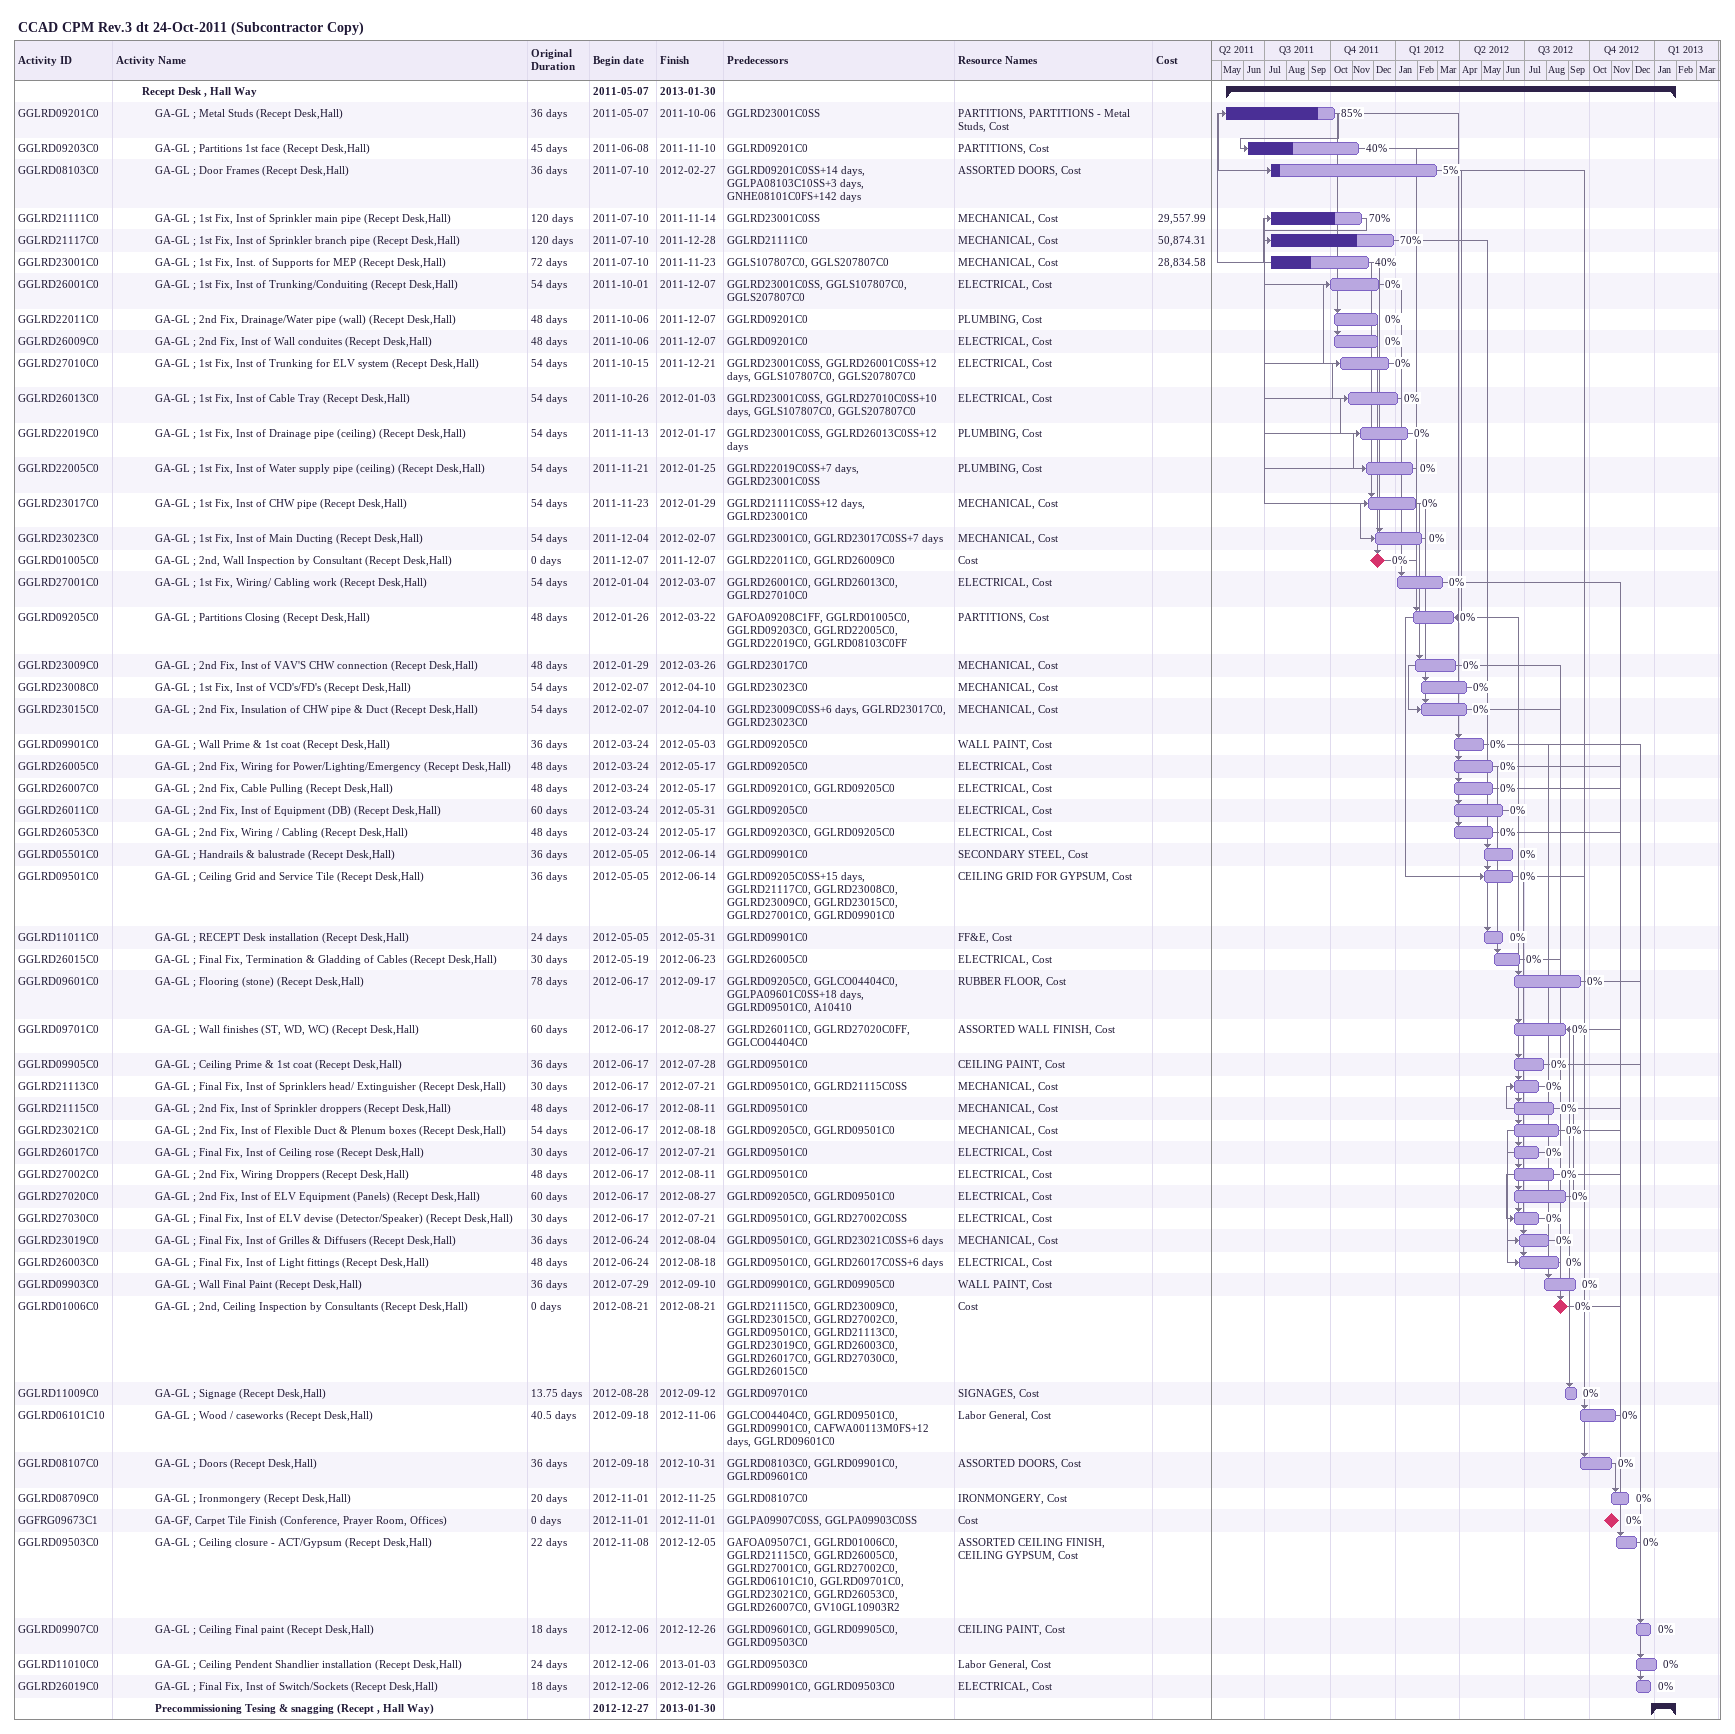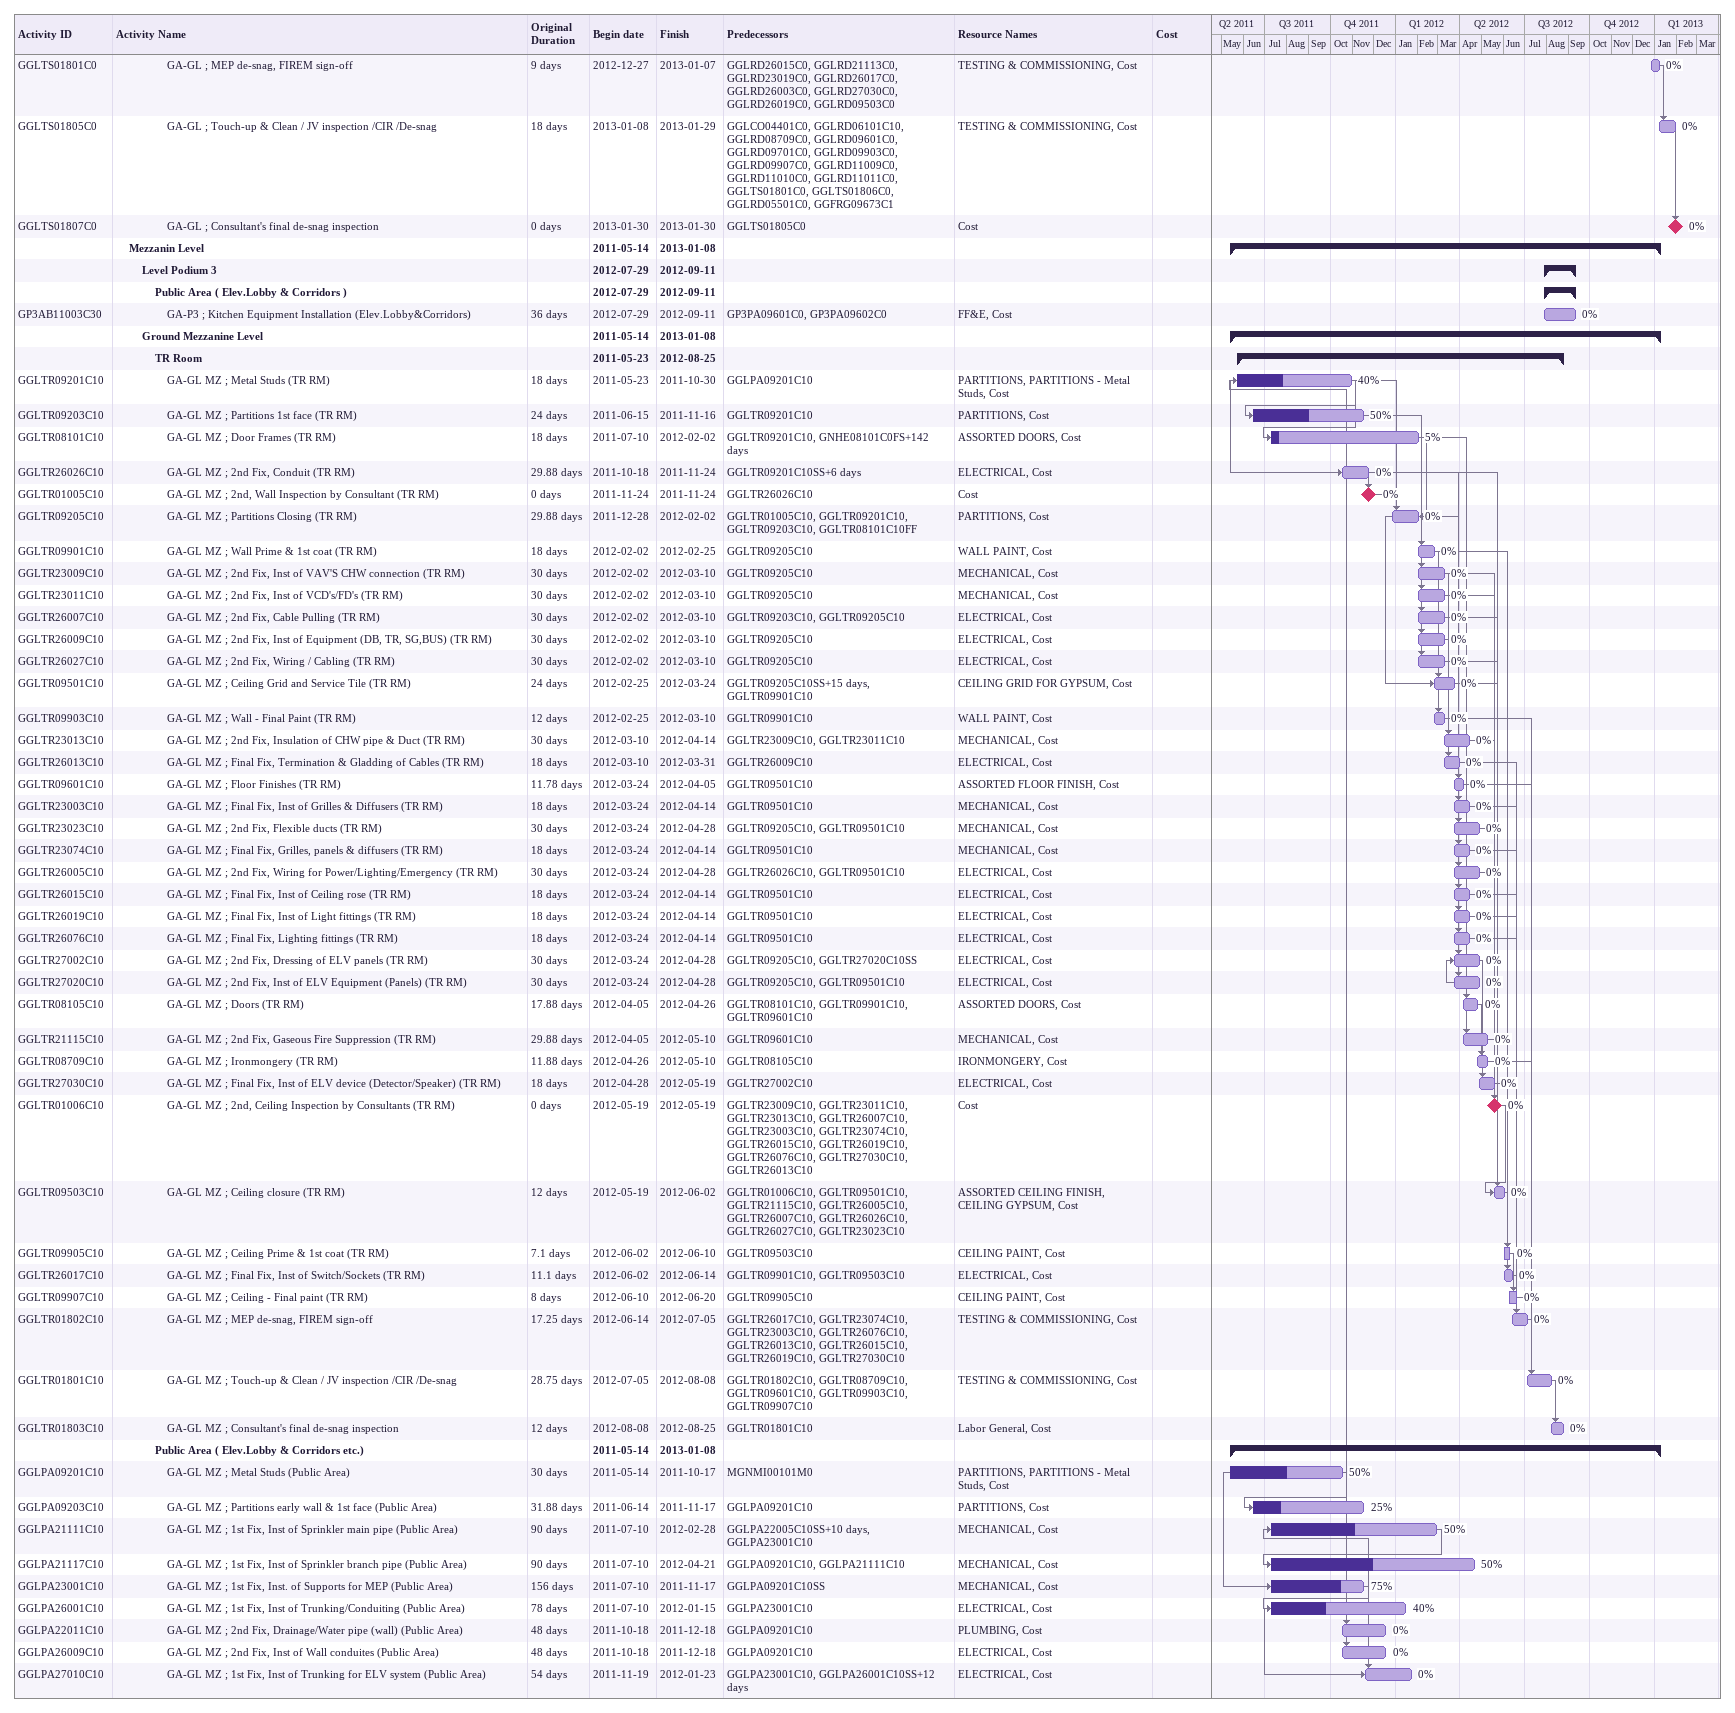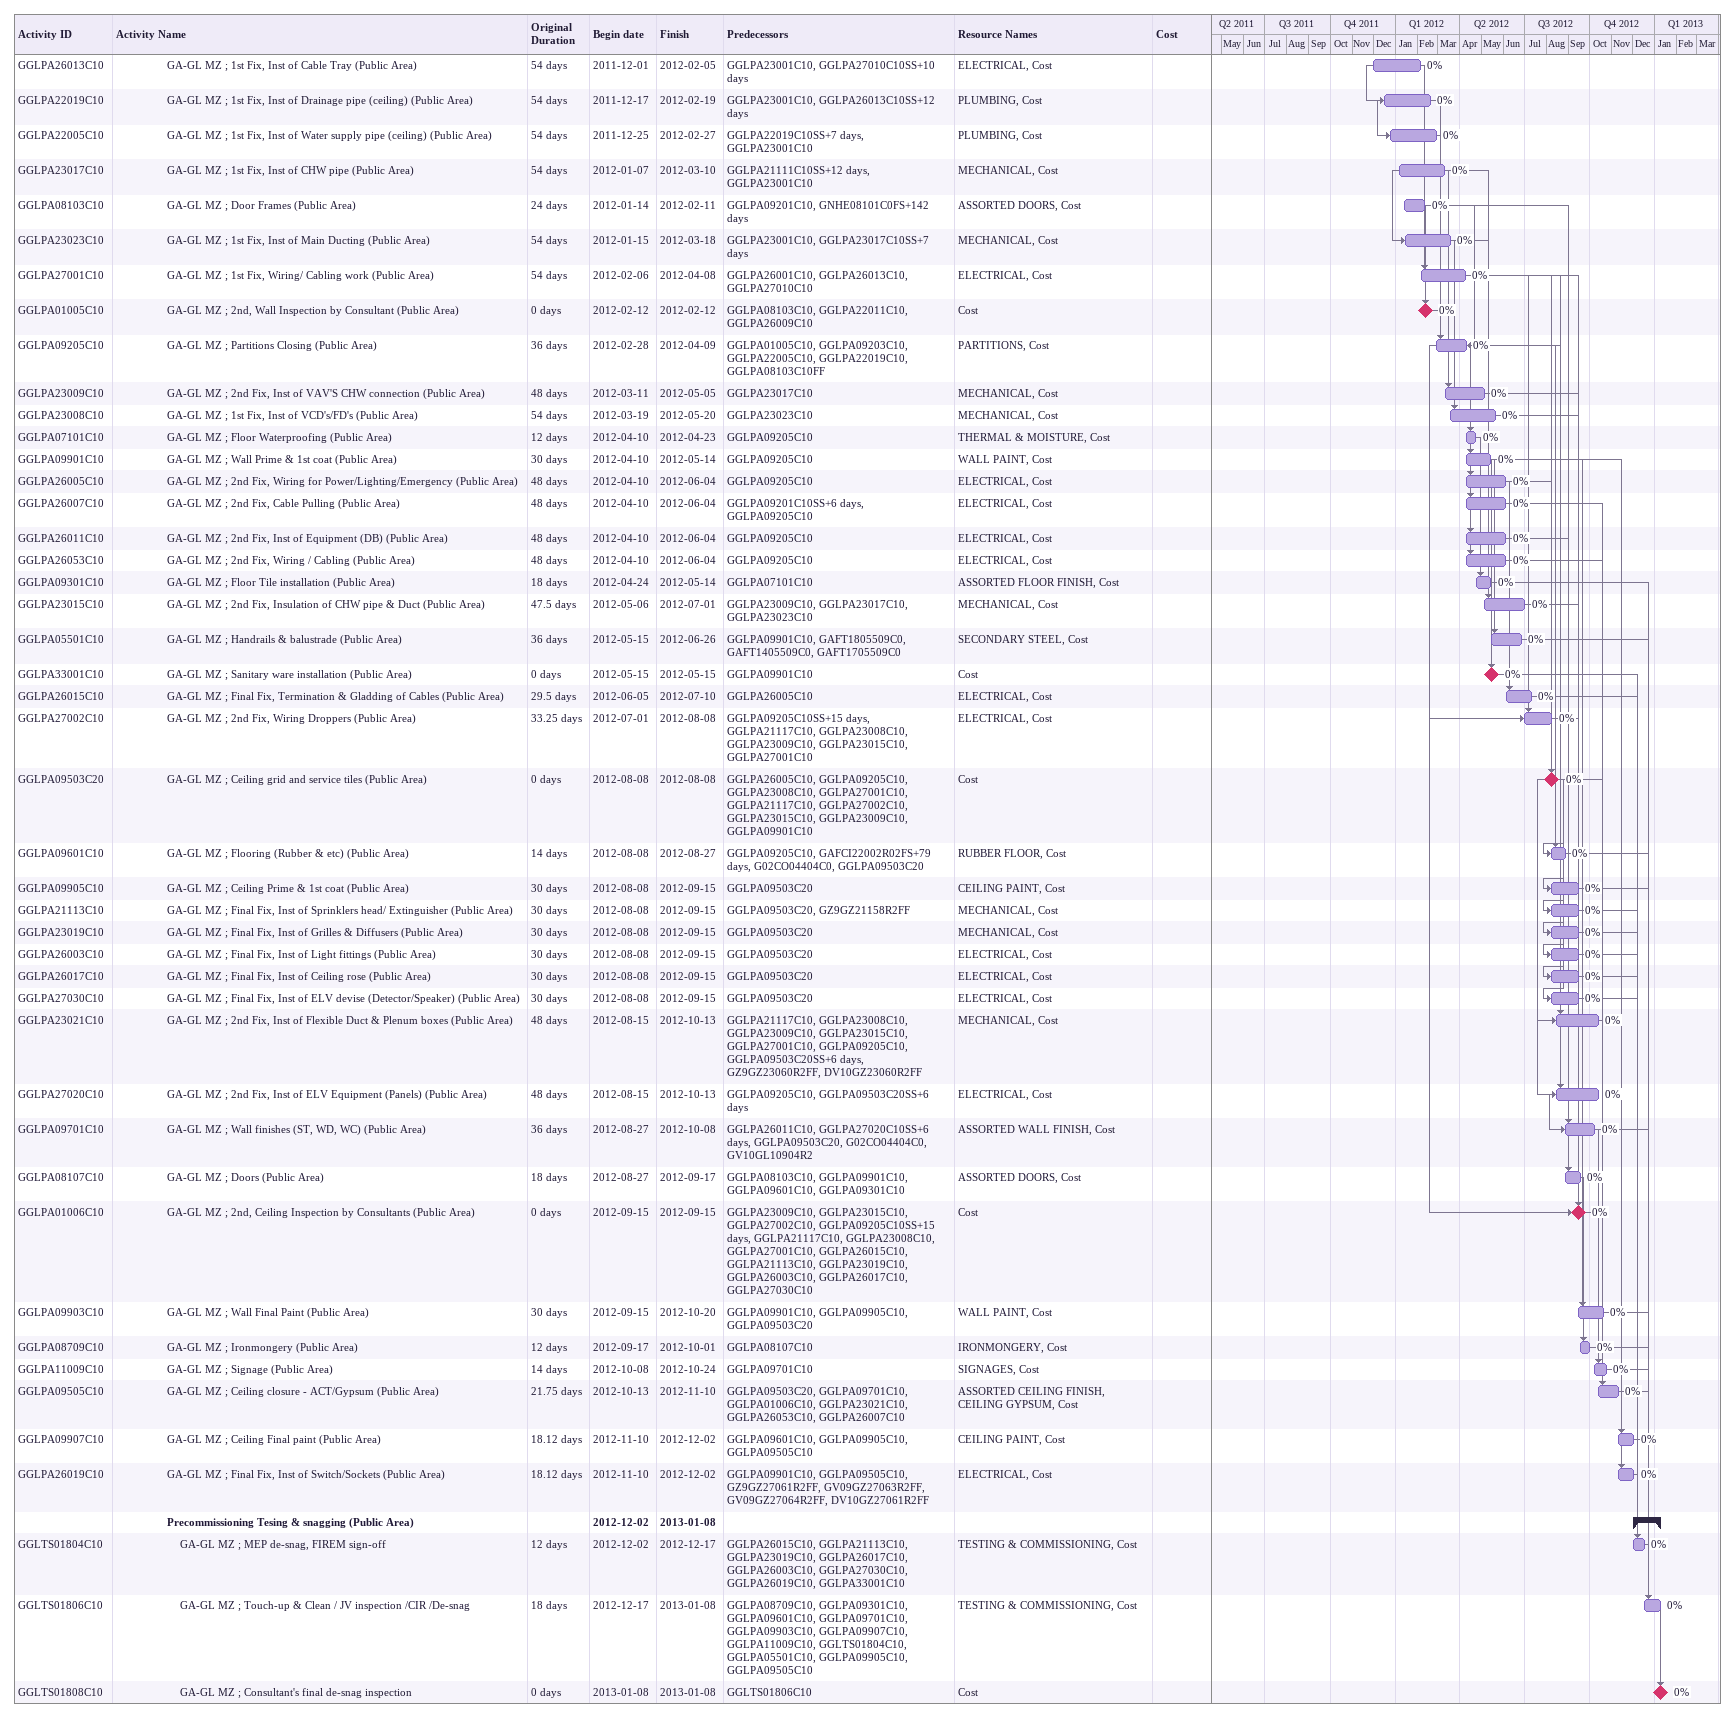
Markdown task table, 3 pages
CCAD CPM Rev.3 dt 24-Oct-2011 (Subcontractor Copy)

| ID | Level | Task | Original duration | Start | Finish | Predecessors | Resources | % complete | Cost |
|---|---|---|---|---|---|---|---|---|---|
|  | 3 | **Recept Desk , Hall Way** |  | 2011-05-07 | 2013-01-30 |  |  |  |  |
| GGLRD09201C0 | 4 | GA-GL ; Metal Studs (Recept Desk,Hall) | 36d | 2011-05-07 | 2011-10-06 | GGLRD23001C0SS | PARTITIONS, PARTITIONS - Metal Studs, Cost | 85 |  |
| GGLRD09203C0 | 4 | GA-GL ; Partitions 1st face (Recept Desk,Hall) | 45d | 2011-06-08 | 2011-11-10 | GGLRD09201C0 | PARTITIONS, Cost | 40 |  |
| GGLRD08103C0 | 4 | GA-GL ; Door Frames (Recept Desk,Hall) | 36d | 2011-07-10 | 2012-02-27 | GGLRD09201C0SS+14d, GGLPA08103C10SS+3d, GNHE08101C0FS+142d | ASSORTED DOORS, Cost | 5 |  |
| GGLRD21111C0 | 4 | GA-GL ; 1st Fix, Inst of Sprinkler main pipe (Recept Desk,Hall) | 120d | 2011-07-10 | 2011-11-14 | GGLRD23001C0SS | MECHANICAL, Cost | 70 | 29557.99 |
| GGLRD21117C0 | 4 | GA-GL ; 1st Fix, Inst of Sprinkler branch pipe (Recept Desk,Hall) | 120d | 2011-07-10 | 2011-12-28 | GGLRD21111C0 | MECHANICAL, Cost | 70 | 50874.31 |
| GGLRD23001C0 | 4 | GA-GL ; 1st Fix, Inst. of Supports for MEP (Recept Desk,Hall) | 72d | 2011-07-10 | 2011-11-23 | GGLS107807C0, GGLS207807C0 | MECHANICAL, Cost | 40 | 28834.58 |
| GGLRD26001C0 | 4 | GA-GL ; 1st Fix, Inst of Trunking/Conduiting (Recept Desk,Hall) | 54d | 2011-10-01 | 2011-12-07 | GGLRD23001C0SS, GGLS107807C0, GGLS207807C0 | ELECTRICAL, Cost | 0 |  |
| GGLRD22011C0 | 4 | GA-GL ; 2nd Fix, Drainage/Water pipe (wall) (Recept Desk,Hall) | 48d | 2011-10-06 | 2011-12-07 | GGLRD09201C0 | PLUMBING, Cost | 0 |  |
| GGLRD26009C0 | 4 | GA-GL ; 2nd Fix, Inst of Wall conduites (Recept Desk,Hall) | 48d | 2011-10-06 | 2011-12-07 | GGLRD09201C0 | ELECTRICAL, Cost | 0 |  |
| GGLRD27010C0 | 4 | GA-GL ; 1st Fix, Inst of Trunking for ELV system (Recept Desk,Hall) | 54d | 2011-10-15 | 2011-12-21 | GGLRD23001C0SS, GGLRD26001C0SS+12d, GGLS107807C0, GGLS207807C0 | ELECTRICAL, Cost | 0 |  |
| GGLRD26013C0 | 4 | GA-GL ; 1st Fix, Inst of Cable Tray (Recept Desk,Hall) | 54d | 2011-10-26 | 2012-01-03 | GGLRD23001C0SS, GGLRD27010C0SS+10d, GGLS107807C0, GGLS207807C0 | ELECTRICAL, Cost | 0 |  |
| GGLRD22019C0 | 4 | GA-GL ; 1st Fix, Inst of Drainage pipe (ceiling) (Recept Desk,Hall) | 54d | 2011-11-13 | 2012-01-17 | GGLRD23001C0SS, GGLRD26013C0SS+12d | PLUMBING, Cost | 0 |  |
| GGLRD22005C0 | 4 | GA-GL ; 1st Fix, Inst of Water supply pipe (ceiling) (Recept Desk,Hall) | 54d | 2011-11-21 | 2012-01-25 | GGLRD22019C0SS+7d, GGLRD23001C0SS | PLUMBING, Cost | 0 |  |
| GGLRD23017C0 | 4 | GA-GL ; 1st Fix, Inst of CHW pipe (Recept Desk,Hall) | 54d | 2011-11-23 | 2012-01-29 | GGLRD21111C0SS+12d, GGLRD23001C0 | MECHANICAL, Cost | 0 |  |
| GGLRD23023C0 | 4 | GA-GL ; 1st Fix, Inst of Main Ducting (Recept Desk,Hall) | 54d | 2011-12-04 | 2012-02-07 | GGLRD23001C0, GGLRD23017C0SS+7d | MECHANICAL, Cost | 0 |  |
| GGLRD01005C0 | 4 | GA-GL ; 2nd, Wall Inspection by Consultant (Recept Desk,Hall) | 0d | 2011-12-07 | 2011-12-07 | GGLRD22011C0, GGLRD26009C0 | Cost | 0 |  |
| GGLRD27001C0 | 4 | GA-GL ; 1st Fix, Wiring/ Cabling work (Recept Desk,Hall) | 54d | 2012-01-04 | 2012-03-07 | GGLRD26001C0, GGLRD26013C0, GGLRD27010C0 | ELECTRICAL, Cost | 0 |  |
| GGLRD09205C0 | 4 | GA-GL ; Partitions Closing (Recept Desk,Hall) | 48d | 2012-01-26 | 2012-03-22 | GAFOA09208C1FF, GGLRD01005C0, GGLRD09203C0, GGLRD22005C0, GGLRD22019C0, GGLRD08103C0FF | PARTITIONS, Cost | 0 |  |
| GGLRD23009C0 | 4 | GA-GL ; 2nd Fix, Inst of VAV'S CHW connection (Recept Desk,Hall) | 48d | 2012-01-29 | 2012-03-26 | GGLRD23017C0 | MECHANICAL, Cost | 0 |  |
| GGLRD23008C0 | 4 | GA-GL ; 1st Fix, Inst of VCD's/FD's (Recept Desk,Hall) | 54d | 2012-02-07 | 2012-04-10 | GGLRD23023C0 | MECHANICAL, Cost | 0 |  |
| GGLRD23015C0 | 4 | GA-GL ; 2nd Fix, Insulation of CHW pipe & Duct (Recept Desk,Hall) | 54d | 2012-02-07 | 2012-04-10 | GGLRD23009C0SS+6d, GGLRD23017C0, GGLRD23023C0 | MECHANICAL, Cost | 0 |  |
| GGLRD09901C0 | 4 | GA-GL ; Wall Prime & 1st coat (Recept Desk,Hall) | 36d | 2012-03-24 | 2012-05-03 | GGLRD09205C0 | WALL PAINT, Cost | 0 |  |
| GGLRD26005C0 | 4 | GA-GL ; 2nd Fix, Wiring for Power/Lighting/Emergency (Recept Desk,Hall) | 48d | 2012-03-24 | 2012-05-17 | GGLRD09205C0 | ELECTRICAL, Cost | 0 |  |
| GGLRD26007C0 | 4 | GA-GL ; 2nd Fix, Cable Pulling (Recept Desk,Hall) | 48d | 2012-03-24 | 2012-05-17 | GGLRD09201C0, GGLRD09205C0 | ELECTRICAL, Cost | 0 |  |
| GGLRD26011C0 | 4 | GA-GL ; 2nd Fix, Inst of Equipment (DB) (Recept Desk,Hall) | 60d | 2012-03-24 | 2012-05-31 | GGLRD09205C0 | ELECTRICAL, Cost | 0 |  |
| GGLRD26053C0 | 4 | GA-GL ; 2nd Fix, Wiring / Cabling (Recept Desk,Hall) | 48d | 2012-03-24 | 2012-05-17 | GGLRD09203C0, GGLRD09205C0 | ELECTRICAL, Cost | 0 |  |
| GGLRD05501C0 | 4 | GA-GL ; Handrails & balustrade (Recept Desk,Hall) | 36d | 2012-05-05 | 2012-06-14 | GGLRD09901C0 | SECONDARY STEEL, Cost | 0 |  |
| GGLRD09501C0 | 4 | GA-GL ; Ceiling Grid and Service Tile (Recept Desk,Hall) | 36d | 2012-05-05 | 2012-06-14 | GGLRD09205C0SS+15d, GGLRD21117C0, GGLRD23008C0, GGLRD23009C0, GGLRD23015C0, GGLRD27001C0, GGLRD09901C0 | CEILING GRID FOR GYPSUM, Cost | 0 |  |
| GGLRD11011C0 | 4 | GA-GL ; RECEPT Desk installation (Recept Desk,Hall) | 24d | 2012-05-05 | 2012-05-31 | GGLRD09901C0 | FF&E, Cost | 0 |  |
| GGLRD26015C0 | 4 | GA-GL ; Final Fix, Termination & Gladding of Cables (Recept Desk,Hall) | 30d | 2012-05-19 | 2012-06-23 | GGLRD26005C0 | ELECTRICAL, Cost | 0 |  |
| GGLRD09601C0 | 4 | GA-GL ; Flooring (stone) (Recept Desk,Hall) | 78d | 2012-06-17 | 2012-09-17 | GGLRD09205C0, GGLCO04404C0, GGLPA09601C0SS+18d, GGLRD09501C0, A10410 | RUBBER FLOOR, Cost | 0 |  |
| GGLRD09701C0 | 4 | GA-GL ; Wall finishes (ST, WD, WC) (Recept Desk,Hall) | 60d | 2012-06-17 | 2012-08-27 | GGLRD26011C0, GGLRD27020C0FF, GGLCO04404C0 | ASSORTED WALL FINISH, Cost | 0 |  |
| GGLRD09905C0 | 4 | GA-GL ; Ceiling Prime & 1st coat (Recept Desk,Hall) | 36d | 2012-06-17 | 2012-07-28 | GGLRD09501C0 | CEILING PAINT, Cost | 0 |  |
| GGLRD21113C0 | 4 | GA-GL ; Final Fix, Inst of Sprinklers head/ Extinguisher (Recept Desk,Hall) | 30d | 2012-06-17 | 2012-07-21 | GGLRD09501C0, GGLRD21115C0SS | MECHANICAL, Cost | 0 |  |
| GGLRD21115C0 | 4 | GA-GL ; 2nd Fix, Inst of Sprinkler droppers (Recept Desk,Hall) | 48d | 2012-06-17 | 2012-08-11 | GGLRD09501C0 | MECHANICAL, Cost | 0 |  |
| GGLRD23021C0 | 4 | GA-GL ; 2nd Fix, Inst of Flexible Duct & Plenum boxes (Recept Desk,Hall) | 54d | 2012-06-17 | 2012-08-18 | GGLRD09205C0, GGLRD09501C0 | MECHANICAL, Cost | 0 |  |
| GGLRD26017C0 | 4 | GA-GL ; Final Fix, Inst of Ceiling rose (Recept Desk,Hall) | 30d | 2012-06-17 | 2012-07-21 | GGLRD09501C0 | ELECTRICAL, Cost | 0 |  |
| GGLRD27002C0 | 4 | GA-GL ; 2nd Fix, Wiring Droppers (Recept Desk,Hall) | 48d | 2012-06-17 | 2012-08-11 | GGLRD09501C0 | ELECTRICAL, Cost | 0 |  |
| GGLRD27020C0 | 4 | GA-GL ; 2nd Fix, Inst of ELV Equipment (Panels) (Recept Desk,Hall) | 60d | 2012-06-17 | 2012-08-27 | GGLRD09205C0, GGLRD09501C0 | ELECTRICAL, Cost | 0 |  |
| GGLRD27030C0 | 4 | GA-GL ; Final Fix, Inst of ELV devise (Detector/Speaker) (Recept Desk,Hall) | 30d | 2012-06-17 | 2012-07-21 | GGLRD09501C0, GGLRD27002C0SS | ELECTRICAL, Cost | 0 |  |
| GGLRD23019C0 | 4 | GA-GL ; Final Fix, Inst of Grilles & Diffusers (Recept Desk,Hall) | 36d | 2012-06-24 | 2012-08-04 | GGLRD09501C0, GGLRD23021C0SS+6d | MECHANICAL, Cost | 0 |  |
| GGLRD26003C0 | 4 | GA-GL ; Final Fix, Inst of Light fittings (Recept Desk,Hall) | 48d | 2012-06-24 | 2012-08-18 | GGLRD09501C0, GGLRD26017C0SS+6d | ELECTRICAL, Cost | 0 |  |
| GGLRD09903C0 | 4 | GA-GL ; Wall Final Paint (Recept Desk,Hall) | 36d | 2012-07-29 | 2012-09-10 | GGLRD09901C0, GGLRD09905C0 | WALL PAINT, Cost | 0 |  |
| GGLRD01006C0 | 4 | GA-GL ; 2nd, Ceiling Inspection by Consultants (Recept Desk,Hall) | 0d | 2012-08-21 | 2012-08-21 | GGLRD21115C0, GGLRD23009C0, GGLRD23015C0, GGLRD27002C0, GGLRD09501C0, GGLRD21113C0, GGLRD23019C0, GGLRD26003C0, GGLRD26017C0, GGLRD27030C0, GGLRD26015C0 | Cost | 0 |  |
| GGLRD11009C0 | 4 | GA-GL ; Signage (Recept Desk,Hall) | 13.75d | 2012-08-28 | 2012-09-12 | GGLRD09701C0 | SIGNAGES, Cost | 0 |  |
| GGLRD06101C10 | 4 | GA-GL ; Wood / caseworks (Recept Desk,Hall) | 40.5d | 2012-09-18 | 2012-11-06 | GGLCO04404C0, GGLRD09501C0, GGLRD09901C0, CAFWA00113M0FS+12d, GGLRD09601C0 | Labor General, Cost | 0 |  |
| GGLRD08107C0 | 4 | GA-GL ; Doors (Recept Desk,Hall) | 36d | 2012-09-18 | 2012-10-31 | GGLRD08103C0, GGLRD09901C0, GGLRD09601C0 | ASSORTED DOORS, Cost | 0 |  |
| GGLRD08709C0 | 4 | GA-GL ; Ironmongery (Recept Desk,Hall) | 20d | 2012-11-01 | 2012-11-25 | GGLRD08107C0 | IRONMONGERY, Cost | 0 |  |
| GGFRG09673C1 | 4 | GA-GF, Carpet Tile Finish (Conference, Prayer Room, Offices) | 0d | 2012-11-01 | 2012-11-01 | GGLPA09907C0SS, GGLPA09903C0SS | Cost | 0 |  |
| GGLRD09503C0 | 4 | GA-GL ; Ceiling closure - ACT/Gypsum (Recept Desk,Hall) | 22d | 2012-11-08 | 2012-12-05 | GAFOA09507C1, GGLRD01006C0, GGLRD21115C0, GGLRD26005C0, GGLRD27001C0, GGLRD27002C0, GGLRD06101C10, GGLRD09701C0, GGLRD23021C0, GGLRD26053C0, GGLRD26007C0, GV10GL10903R2 | ASSORTED CEILING FINISH, CEILING GYPSUM, Cost | 0 |  |
| GGLRD09907C0 | 4 | GA-GL ; Ceiling Final paint (Recept Desk,Hall) | 18d | 2012-12-06 | 2012-12-26 | GGLRD09601C0, GGLRD09905C0, GGLRD09503C0 | CEILING PAINT, Cost | 0 |  |
| GGLRD11010C0 | 4 | GA-GL ; Ceiling Pendent Shandlier installation (Recept Desk,Hall) | 24d | 2012-12-06 | 2013-01-03 | GGLRD09503C0 | Labor General, Cost | 0 |  |
| GGLRD26019C0 | 4 | GA-GL ; Final Fix, Inst of Switch/Sockets (Recept Desk,Hall) | 18d | 2012-12-06 | 2012-12-26 | GGLRD09901C0, GGLRD09503C0 | ELECTRICAL, Cost | 0 |  |
|  | 4 | **Precommissioning Tesing & snagging (Recept , Hall Way)** |  | 2012-12-27 | 2013-01-30 |  |  |  |  |
| GGLTS01801C0 | 5 | GA-GL ; MEP de-snag, FIREM sign-off | 9d | 2012-12-27 | 2013-01-07 | GGLRD26015C0, GGLRD21113C0, GGLRD23019C0, GGLRD26017C0, GGLRD26003C0, GGLRD27030C0, GGLRD26019C0, GGLRD09503C0 | TESTING & COMMISSIONING, Cost | 0 |  |
| GGLTS01805C0 | 5 | GA-GL ; Touch-up & Clean / JV inspection /CIR /De-snag | 18d | 2013-01-08 | 2013-01-29 | GGLCO04401C0, GGLRD06101C10, GGLRD08709C0, GGLRD09601C0, GGLRD09701C0, GGLRD09903C0, GGLRD09907C0, GGLRD11009C0, GGLRD11010C0, GGLRD11011C0, GGLTS01801C0, GGLTS01806C0, GGLRD05501C0, GGFRG09673C1 | TESTING & COMMISSIONING, Cost | 0 |  |
| GGLTS01807C0 | 5 | GA-GL ; Consultant's final de-snag inspection | 0d | 2013-01-30 | 2013-01-30 | GGLTS01805C0 | Cost | 0 |  |
|  | 2 | **Mezzanin Level** |  | 2011-05-14 | 2013-01-08 |  |  |  |  |
|  | 3 | **Level Podium 3** |  | 2012-07-29 | 2012-09-11 |  |  |  |  |
|  | 4 | **Public Area ( Elev.Lobby & Corridors )** |  | 2012-07-29 | 2012-09-11 |  |  |  |  |
| GP3AB11003C30 | 5 | GA-P3 ; Kitchen Equipment Installation (Elev.Lobby&Corridors) | 36d | 2012-07-29 | 2012-09-11 | GP3PA09601C0, GP3PA09602C0 | FF&E, Cost | 0 |  |
|  | 3 | **Ground Mezzanine Level** |  | 2011-05-14 | 2013-01-08 |  |  |  |  |
|  | 4 | **TR Room** |  | 2011-05-23 | 2012-08-25 |  |  |  |  |
| GGLTR09201C10 | 5 | GA-GL MZ ; Metal Studs (TR RM) | 18d | 2011-05-23 | 2011-10-30 | GGLPA09201C10 | PARTITIONS, PARTITIONS - Metal Studs, Cost | 40 |  |
| GGLTR09203C10 | 5 | GA-GL MZ ; Partitions 1st face (TR RM) | 24d | 2011-06-15 | 2011-11-16 | GGLTR09201C10 | PARTITIONS, Cost | 50 |  |
| GGLTR08101C10 | 5 | GA-GL MZ ; Door Frames (TR RM) | 18d | 2011-07-10 | 2012-02-02 | GGLTR09201C10, GNHE08101C0FS+142d | ASSORTED DOORS, Cost | 5 |  |
| GGLTR26026C10 | 5 | GA-GL MZ ; 2nd Fix, Conduit (TR RM) | 29.88d | 2011-10-18 | 2011-11-24 | GGLTR09201C10SS+6d | ELECTRICAL, Cost | 0 |  |
| GGLTR01005C10 | 5 | GA-GL MZ ; 2nd, Wall Inspection by Consultant (TR RM) | 0d | 2011-11-24 | 2011-11-24 | GGLTR26026C10 | Cost | 0 |  |
| GGLTR09205C10 | 5 | GA-GL MZ ; Partitions Closing (TR RM) | 29.88d | 2011-12-28 | 2012-02-02 | GGLTR01005C10, GGLTR09201C10, GGLTR09203C10, GGLTR08101C10FF | PARTITIONS, Cost | 0 |  |
| GGLTR09901C10 | 5 | GA-GL MZ ; Wall Prime & 1st coat (TR RM) | 18d | 2012-02-02 | 2012-02-25 | GGLTR09205C10 | WALL PAINT, Cost | 0 |  |
| GGLTR23009C10 | 5 | GA-GL MZ ; 2nd Fix, Inst of VAV'S CHW connection (TR RM) | 30d | 2012-02-02 | 2012-03-10 | GGLTR09205C10 | MECHANICAL, Cost | 0 |  |
| GGLTR23011C10 | 5 | GA-GL MZ ; 2nd Fix, Inst of VCD's/FD's (TR RM) | 30d | 2012-02-02 | 2012-03-10 | GGLTR09205C10 | MECHANICAL, Cost | 0 |  |
| GGLTR26007C10 | 5 | GA-GL MZ ; 2nd Fix, Cable Pulling (TR RM) | 30d | 2012-02-02 | 2012-03-10 | GGLTR09203C10, GGLTR09205C10 | ELECTRICAL, Cost | 0 |  |
| GGLTR26009C10 | 5 | GA-GL MZ ; 2nd Fix, Inst of Equipment (DB, TR, SG,BUS) (TR RM) | 30d | 2012-02-02 | 2012-03-10 | GGLTR09205C10 | ELECTRICAL, Cost | 0 |  |
| GGLTR26027C10 | 5 | GA-GL MZ ; 2nd Fix, Wiring / Cabling (TR RM) | 30d | 2012-02-02 | 2012-03-10 | GGLTR09205C10 | ELECTRICAL, Cost | 0 |  |
| GGLTR09501C10 | 5 | GA-GL MZ ; Ceiling Grid and Service Tile (TR RM) | 24d | 2012-02-25 | 2012-03-24 | GGLTR09205C10SS+15d, GGLTR09901C10 | CEILING GRID FOR GYPSUM, Cost | 0 |  |
| GGLTR09903C10 | 5 | GA-GL MZ ; Wall - Final Paint (TR RM) | 12d | 2012-02-25 | 2012-03-10 | GGLTR09901C10 | WALL PAINT, Cost | 0 |  |
| GGLTR23013C10 | 5 | GA-GL MZ ; 2nd Fix, Insulation of CHW pipe & Duct (TR RM) | 30d | 2012-03-10 | 2012-04-14 | GGLTR23009C10, GGLTR23011C10 | MECHANICAL, Cost | 0 |  |
| GGLTR26013C10 | 5 | GA-GL MZ ; Final Fix, Termination & Gladding of Cables (TR RM) | 18d | 2012-03-10 | 2012-03-31 | GGLTR26009C10 | ELECTRICAL, Cost | 0 |  |
| GGLTR09601C10 | 5 | GA-GL MZ ; Floor Finishes (TR RM) | 11.78d | 2012-03-24 | 2012-04-05 | GGLTR09501C10 | ASSORTED FLOOR FINISH, Cost | 0 |  |
| GGLTR23003C10 | 5 | GA-GL MZ ; Final Fix, Inst of Grilles & Diffusers (TR RM) | 18d | 2012-03-24 | 2012-04-14 | GGLTR09501C10 | MECHANICAL, Cost | 0 |  |
| GGLTR23023C10 | 5 | GA-GL MZ ; 2nd Fix, Flexible ducts (TR RM) | 30d | 2012-03-24 | 2012-04-28 | GGLTR09205C10, GGLTR09501C10 | MECHANICAL, Cost | 0 |  |
| GGLTR23074C10 | 5 | GA-GL MZ ; Final Fix, Grilles, panels & diffusers (TR RM) | 18d | 2012-03-24 | 2012-04-14 | GGLTR09501C10 | MECHANICAL, Cost | 0 |  |
| GGLTR26005C10 | 5 | GA-GL MZ ; 2nd Fix, Wiring for Power/Lighting/Emergency (TR RM) | 30d | 2012-03-24 | 2012-04-28 | GGLTR26026C10, GGLTR09501C10 | ELECTRICAL, Cost | 0 |  |
| GGLTR26015C10 | 5 | GA-GL MZ ; Final Fix, Inst of Ceiling rose (TR RM) | 18d | 2012-03-24 | 2012-04-14 | GGLTR09501C10 | ELECTRICAL, Cost | 0 |  |
| GGLTR26019C10 | 5 | GA-GL MZ ; Final Fix, Inst of Light fittings (TR RM) | 18d | 2012-03-24 | 2012-04-14 | GGLTR09501C10 | ELECTRICAL, Cost | 0 |  |
| GGLTR26076C10 | 5 | GA-GL MZ ; Final Fix, Lighting fittings (TR RM) | 18d | 2012-03-24 | 2012-04-14 | GGLTR09501C10 | ELECTRICAL, Cost | 0 |  |
| GGLTR27002C10 | 5 | GA-GL MZ ; 2nd Fix, Dressing of ELV panels (TR RM) | 30d | 2012-03-24 | 2012-04-28 | GGLTR09205C10, GGLTR27020C10SS | ELECTRICAL, Cost | 0 |  |
| GGLTR27020C10 | 5 | GA-GL MZ ; 2nd Fix, Inst of ELV Equipment (Panels) (TR RM) | 30d | 2012-03-24 | 2012-04-28 | GGLTR09205C10, GGLTR09501C10 | ELECTRICAL, Cost | 0 |  |
| GGLTR08105C10 | 5 | GA-GL MZ ; Doors (TR RM) | 17.88d | 2012-04-05 | 2012-04-26 | GGLTR08101C10, GGLTR09901C10, GGLTR09601C10 | ASSORTED DOORS, Cost | 0 |  |
| GGLTR21115C10 | 5 | GA-GL MZ ; 2nd Fix, Gaseous Fire Suppression (TR RM) | 29.88d | 2012-04-05 | 2012-05-10 | GGLTR09601C10 | MECHANICAL, Cost | 0 |  |
| GGLTR08709C10 | 5 | GA-GL MZ ; Ironmongery (TR RM) | 11.88d | 2012-04-26 | 2012-05-10 | GGLTR08105C10 | IRONMONGERY, Cost | 0 |  |
| GGLTR27030C10 | 5 | GA-GL MZ ; Final Fix, Inst of ELV device (Detector/Speaker) (TR RM) | 18d | 2012-04-28 | 2012-05-19 | GGLTR27002C10 | ELECTRICAL, Cost | 0 |  |
| GGLTR01006C10 | 5 | GA-GL MZ ; 2nd, Ceiling Inspection by Consultants (TR RM) | 0d | 2012-05-19 | 2012-05-19 | GGLTR23009C10, GGLTR23011C10, GGLTR23013C10, GGLTR26007C10, GGLTR23003C10, GGLTR23074C10, GGLTR26015C10, GGLTR26019C10, GGLTR26076C10, GGLTR27030C10, GGLTR26013C10 | Cost | 0 |  |
| GGLTR09503C10 | 5 | GA-GL MZ ; Ceiling closure (TR RM) | 12d | 2012-05-19 | 2012-06-02 | GGLTR01006C10, GGLTR09501C10, GGLTR21115C10, GGLTR26005C10, GGLTR26007C10, GGLTR26026C10, GGLTR26027C10, GGLTR23023C10 | ASSORTED CEILING FINISH, CEILING GYPSUM, Cost | 0 |  |
| GGLTR09905C10 | 5 | GA-GL MZ ; Ceiling Prime & 1st coat (TR RM) | 7.1d | 2012-06-02 | 2012-06-10 | GGLTR09503C10 | CEILING PAINT, Cost | 0 |  |
| GGLTR26017C10 | 5 | GA-GL MZ ; Final Fix, Inst of Switch/Sockets (TR RM) | 11.1d | 2012-06-02 | 2012-06-14 | GGLTR09901C10, GGLTR09503C10 | ELECTRICAL, Cost | 0 |  |
| GGLTR09907C10 | 5 | GA-GL MZ ; Ceiling - Final paint (TR RM) | 8d | 2012-06-10 | 2012-06-20 | GGLTR09905C10 | CEILING PAINT, Cost | 0 |  |
| GGLTR01802C10 | 5 | GA-GL MZ ; MEP de-snag, FIREM sign-off | 17.25d | 2012-06-14 | 2012-07-05 | GGLTR26017C10, GGLTR23074C10, GGLTR23003C10, GGLTR26076C10, GGLTR26013C10, GGLTR26015C10, GGLTR26019C10, GGLTR27030C10 | TESTING & COMMISSIONING, Cost | 0 |  |
| GGLTR01801C10 | 5 | GA-GL MZ ; Touch-up & Clean / JV inspection /CIR /De-snag | 28.75d | 2012-07-05 | 2012-08-08 | GGLTR01802C10, GGLTR08709C10, GGLTR09601C10, GGLTR09903C10, GGLTR09907C10 | TESTING & COMMISSIONING, Cost | 0 |  |
| GGLTR01803C10 | 5 | GA-GL MZ ; Consultant's final de-snag inspection | 12d | 2012-08-08 | 2012-08-25 | GGLTR01801C10 | Labor General, Cost | 0 |  |
|  | 4 | **Public Area ( Elev.Lobby & Corridors etc.)** |  | 2011-05-14 | 2013-01-08 |  |  |  |  |
| GGLPA09201C10 | 5 | GA-GL MZ ; Metal Studs (Public Area) | 30d | 2011-05-14 | 2011-10-17 | MGNMI00101M0 | PARTITIONS, PARTITIONS - Metal Studs, Cost | 50 |  |
| GGLPA09203C10 | 5 | GA-GL MZ ; Partitions early wall & 1st face (Public Area) | 31.88d | 2011-06-14 | 2011-11-17 | GGLPA09201C10 | PARTITIONS, Cost | 25 |  |
| GGLPA21111C10 | 5 | GA-GL MZ ; 1st Fix, Inst of Sprinkler main pipe (Public Area) | 90d | 2011-07-10 | 2012-02-28 | GGLPA22005C10SS+10d, GGLPA23001C10 | MECHANICAL, Cost | 50 |  |
| GGLPA21117C10 | 5 | GA-GL MZ ; 1st Fix, Inst of Sprinkler branch pipe (Public Area) | 90d | 2011-07-10 | 2012-04-21 | GGLPA09201C10, GGLPA21111C10 | MECHANICAL, Cost | 50 |  |
| GGLPA23001C10 | 5 | GA-GL MZ ; 1st Fix, Inst. of Supports for MEP (Public Area) | 156d | 2011-07-10 | 2011-11-17 | GGLPA09201C10SS | MECHANICAL, Cost | 75 |  |
| GGLPA26001C10 | 5 | GA-GL MZ ; 1st Fix, Inst of Trunking/Conduiting (Public Area) | 78d | 2011-07-10 | 2012-01-15 | GGLPA23001C10 | ELECTRICAL, Cost | 40 |  |
| GGLPA22011C10 | 5 | GA-GL MZ ; 2nd Fix, Drainage/Water pipe (wall) (Public Area) | 48d | 2011-10-18 | 2011-12-18 | GGLPA09201C10 | PLUMBING, Cost | 0 |  |
| GGLPA26009C10 | 5 | GA-GL MZ ; 2nd Fix, Inst of Wall conduites (Public Area) | 48d | 2011-10-18 | 2011-12-18 | GGLPA09201C10 | ELECTRICAL, Cost | 0 |  |
| GGLPA27010C10 | 5 | GA-GL MZ ; 1st Fix, Inst of Trunking for ELV system (Public Area) | 54d | 2011-11-19 | 2012-01-23 | GGLPA23001C10, GGLPA26001C10SS+12d | ELECTRICAL, Cost | 0 |  |
| GGLPA26013C10 | 5 | GA-GL MZ ; 1st Fix, Inst of Cable Tray (Public Area) | 54d | 2011-12-01 | 2012-02-05 | GGLPA23001C10, GGLPA27010C10SS+10d | ELECTRICAL, Cost | 0 |  |
| GGLPA22019C10 | 5 | GA-GL MZ ; 1st Fix, Inst of Drainage pipe (ceiling) (Public Area) | 54d | 2011-12-17 | 2012-02-19 | GGLPA23001C10, GGLPA26013C10SS+12d | PLUMBING, Cost | 0 |  |
| GGLPA22005C10 | 5 | GA-GL MZ ; 1st Fix, Inst of Water supply pipe (ceiling) (Public Area) | 54d | 2011-12-25 | 2012-02-27 | GGLPA22019C10SS+7d, GGLPA23001C10 | PLUMBING, Cost | 0 |  |
| GGLPA23017C10 | 5 | GA-GL MZ ; 1st Fix, Inst of CHW pipe (Public Area) | 54d | 2012-01-07 | 2012-03-10 | GGLPA21111C10SS+12d, GGLPA23001C10 | MECHANICAL, Cost | 0 |  |
| GGLPA08103C10 | 5 | GA-GL MZ ; Door Frames (Public Area) | 24d | 2012-01-14 | 2012-02-11 | GGLPA09201C10, GNHE08101C0FS+142d | ASSORTED DOORS, Cost | 0 |  |
| GGLPA23023C10 | 5 | GA-GL MZ ; 1st Fix, Inst of Main Ducting (Public Area) | 54d | 2012-01-15 | 2012-03-18 | GGLPA23001C10, GGLPA23017C10SS+7d | MECHANICAL, Cost | 0 |  |
| GGLPA27001C10 | 5 | GA-GL MZ ; 1st Fix, Wiring/ Cabling work (Public Area) | 54d | 2012-02-06 | 2012-04-08 | GGLPA26001C10, GGLPA26013C10, GGLPA27010C10 | ELECTRICAL, Cost | 0 |  |
| GGLPA01005C10 | 5 | GA-GL MZ ; 2nd, Wall Inspection by Consultant (Public Area) | 0d | 2012-02-12 | 2012-02-12 | GGLPA08103C10, GGLPA22011C10, GGLPA26009C10 | Cost | 0 |  |
| GGLPA09205C10 | 5 | GA-GL MZ ; Partitions Closing (Public Area) | 36d | 2012-02-28 | 2012-04-09 | GGLPA01005C10, GGLPA09203C10, GGLPA22005C10, GGLPA22019C10, GGLPA08103C10FF | PARTITIONS, Cost | 0 |  |
| GGLPA23009C10 | 5 | GA-GL MZ ; 2nd Fix, Inst of VAV'S CHW connection (Public Area) | 48d | 2012-03-11 | 2012-05-05 | GGLPA23017C10 | MECHANICAL, Cost | 0 |  |
| GGLPA23008C10 | 5 | GA-GL MZ ; 1st Fix, Inst of VCD's/FD's (Public Area) | 54d | 2012-03-19 | 2012-05-20 | GGLPA23023C10 | MECHANICAL, Cost | 0 |  |
| GGLPA07101C10 | 5 | GA-GL MZ ; Floor Waterproofing (Public Area) | 12d | 2012-04-10 | 2012-04-23 | GGLPA09205C10 | THERMAL & MOISTURE, Cost | 0 |  |
| GGLPA09901C10 | 5 | GA-GL MZ ; Wall Prime & 1st coat (Public Area) | 30d | 2012-04-10 | 2012-05-14 | GGLPA09205C10 | WALL PAINT, Cost | 0 |  |
| GGLPA26005C10 | 5 | GA-GL MZ ; 2nd Fix, Wiring for Power/Lighting/Emergency (Public Area) | 48d | 2012-04-10 | 2012-06-04 | GGLPA09205C10 | ELECTRICAL, Cost | 0 |  |
| GGLPA26007C10 | 5 | GA-GL MZ ; 2nd Fix, Cable Pulling (Public Area) | 48d | 2012-04-10 | 2012-06-04 | GGLPA09201C10SS+6d, GGLPA09205C10 | ELECTRICAL, Cost | 0 |  |
| GGLPA26011C10 | 5 | GA-GL MZ ; 2nd Fix, Inst of Equipment (DB) (Public Area) | 48d | 2012-04-10 | 2012-06-04 | GGLPA09205C10 | ELECTRICAL, Cost | 0 |  |
| GGLPA26053C10 | 5 | GA-GL MZ ; 2nd Fix, Wiring / Cabling (Public Area) | 48d | 2012-04-10 | 2012-06-04 | GGLPA09205C10 | ELECTRICAL, Cost | 0 |  |
| GGLPA09301C10 | 5 | GA-GL MZ ; Floor Tile installation (Public Area) | 18d | 2012-04-24 | 2012-05-14 | GGLPA07101C10 | ASSORTED FLOOR FINISH, Cost | 0 |  |
| GGLPA23015C10 | 5 | GA-GL MZ ; 2nd Fix, Insulation of CHW pipe & Duct (Public Area) | 47.5d | 2012-05-06 | 2012-07-01 | GGLPA23009C10, GGLPA23017C10, GGLPA23023C10 | MECHANICAL, Cost | 0 |  |
| GGLPA05501C10 | 5 | GA-GL MZ ; Handrails & balustrade (Public Area) | 36d | 2012-05-15 | 2012-06-26 | GGLPA09901C10, GAFT1805509C0, GAFT1405509C0, GAFT1705509C0 | SECONDARY STEEL, Cost | 0 |  |
| GGLPA33001C10 | 5 | GA-GL MZ ; Sanitary ware installation (Public Area) | 0d | 2012-05-15 | 2012-05-15 | GGLPA09901C10 | Cost | 0 |  |
| GGLPA26015C10 | 5 | GA-GL MZ ; Final Fix, Termination & Gladding of Cables (Public Area) | 29.5d | 2012-06-05 | 2012-07-10 | GGLPA26005C10 | ELECTRICAL, Cost | 0 |  |
| GGLPA27002C10 | 5 | GA-GL MZ ; 2nd Fix, Wiring Droppers (Public Area) | 33.25d | 2012-07-01 | 2012-08-08 | GGLPA09205C10SS+15d, GGLPA21117C10, GGLPA23008C10, GGLPA23009C10, GGLPA23015C10, GGLPA27001C10 | ELECTRICAL, Cost | 0 |  |
| GGLPA09503C20 | 5 | GA-GL MZ ; Ceiling grid and service tiles (Public Area) | 0d | 2012-08-08 | 2012-08-08 | GGLPA26005C10, GGLPA09205C10, GGLPA23008C10, GGLPA27001C10, GGLPA21117C10, GGLPA27002C10, GGLPA23015C10, GGLPA23009C10, GGLPA09901C10 | Cost | 0 |  |
| GGLPA09601C10 | 5 | GA-GL MZ ; Flooring (Rubber & etc) (Public Area) | 14d | 2012-08-08 | 2012-08-27 | GGLPA09205C10, GAFCI22002R02FS+79d, G02CO04404C0, GGLPA09503C20 | RUBBER FLOOR, Cost | 0 |  |
| GGLPA09905C10 | 5 | GA-GL MZ ; Ceiling Prime & 1st coat (Public Area) | 30d | 2012-08-08 | 2012-09-15 | GGLPA09503C20 | CEILING PAINT, Cost | 0 |  |
| GGLPA21113C10 | 5 | GA-GL MZ ; Final Fix, Inst of Sprinklers head/ Extinguisher (Public Area) | 30d | 2012-08-08 | 2012-09-15 | GGLPA09503C20, GZ9GZ21158R2FF | MECHANICAL, Cost | 0 |  |
| GGLPA23019C10 | 5 | GA-GL MZ ; Final Fix, Inst of Grilles & Diffusers (Public Area) | 30d | 2012-08-08 | 2012-09-15 | GGLPA09503C20 | MECHANICAL, Cost | 0 |  |
| GGLPA26003C10 | 5 | GA-GL MZ ; Final Fix, Inst of Light fittings (Public Area) | 30d | 2012-08-08 | 2012-09-15 | GGLPA09503C20 | ELECTRICAL, Cost | 0 |  |
| GGLPA26017C10 | 5 | GA-GL MZ ; Final Fix, Inst of Ceiling rose (Public Area) | 30d | 2012-08-08 | 2012-09-15 | GGLPA09503C20 | ELECTRICAL, Cost | 0 |  |
| GGLPA27030C10 | 5 | GA-GL MZ ; Final Fix, Inst of ELV devise (Detector/Speaker) (Public Area) | 30d | 2012-08-08 | 2012-09-15 | GGLPA09503C20 | ELECTRICAL, Cost | 0 |  |
| GGLPA23021C10 | 5 | GA-GL MZ ; 2nd Fix, Inst of Flexible Duct & Plenum boxes (Public Area) | 48d | 2012-08-15 | 2012-10-13 | GGLPA21117C10, GGLPA23008C10, GGLPA23009C10, GGLPA23015C10, GGLPA27001C10, GGLPA09205C10, GGLPA09503C20SS+6d, GZ9GZ23060R2FF, DV10GZ23060R2FF | MECHANICAL, Cost | 0 |  |
| GGLPA27020C10 | 5 | GA-GL MZ ; 2nd Fix, Inst of ELV Equipment (Panels) (Public Area) | 48d | 2012-08-15 | 2012-10-13 | GGLPA09205C10, GGLPA09503C20SS+6d | ELECTRICAL, Cost | 0 |  |
| GGLPA09701C10 | 5 | GA-GL MZ ; Wall finishes (ST, WD, WC) (Public Area) | 36d | 2012-08-27 | 2012-10-08 | GGLPA26011C10, GGLPA27020C10SS+6d, GGLPA09503C20, G02CO04404C0, GV10GL10904R2 | ASSORTED WALL FINISH, Cost | 0 |  |
| GGLPA08107C10 | 5 | GA-GL MZ ; Doors (Public Area) | 18d | 2012-08-27 | 2012-09-17 | GGLPA08103C10, GGLPA09901C10, GGLPA09601C10, GGLPA09301C10 | ASSORTED DOORS, Cost | 0 |  |
| GGLPA01006C10 | 5 | GA-GL MZ ; 2nd, Ceiling Inspection by Consultants (Public Area) | 0d | 2012-09-15 | 2012-09-15 | GGLPA23009C10, GGLPA23015C10, GGLPA27002C10, GGLPA09205C10SS+15d, GGLPA21117C10, GGLPA23008C10, GGLPA27001C10, GGLPA26015C10, GGLPA21113C10, GGLPA23019C10, GGLPA26003C10, GGLPA26017C10, GGLPA27030C10 | Cost | 0 |  |
| GGLPA09903C10 | 5 | GA-GL MZ ; Wall Final Paint (Public Area) | 30d | 2012-09-15 | 2012-10-20 | GGLPA09901C10, GGLPA09905C10, GGLPA09503C20 | WALL PAINT, Cost | 0 |  |
| GGLPA08709C10 | 5 | GA-GL MZ ; Ironmongery (Public Area) | 12d | 2012-09-17 | 2012-10-01 | GGLPA08107C10 | IRONMONGERY, Cost | 0 |  |
| GGLPA11009C10 | 5 | GA-GL MZ ; Signage (Public Area) | 14d | 2012-10-08 | 2012-10-24 | GGLPA09701C10 | SIGNAGES, Cost | 0 |  |
| GGLPA09505C10 | 5 | GA-GL MZ ; Ceiling closure - ACT/Gypsum (Public Area) | 21.75d | 2012-10-13 | 2012-11-10 | GGLPA09503C20, GGLPA09701C10, GGLPA01006C10, GGLPA23021C10, GGLPA26053C10, GGLPA26007C10 | ASSORTED CEILING FINISH, CEILING GYPSUM, Cost | 0 |  |
| GGLPA09907C10 | 5 | GA-GL MZ ; Ceiling Final paint (Public Area) | 18.12d | 2012-11-10 | 2012-12-02 | GGLPA09601C10, GGLPA09905C10, GGLPA09505C10 | CEILING PAINT, Cost | 0 |  |
| GGLPA26019C10 | 5 | GA-GL MZ ; Final Fix, Inst of Switch/Sockets (Public Area) | 18.12d | 2012-11-10 | 2012-12-02 | GGLPA09901C10, GGLPA09505C10, GZ9GZ27061R2FF, GV09GZ27063R2FF, GV09GZ27064R2FF, DV10GZ27061R2FF | ELECTRICAL, Cost | 0 |  |
|  | 5 | **Precommissioning Tesing & snagging (Public Area)** |  | 2012-12-02 | 2013-01-08 |  |  |  |  |
| GGLTS01804C10 | 6 | GA-GL MZ ; MEP de-snag, FIREM sign-off | 12d | 2012-12-02 | 2012-12-17 | GGLPA26015C10, GGLPA21113C10, GGLPA23019C10, GGLPA26017C10, GGLPA26003C10, GGLPA27030C10, GGLPA26019C10, GGLPA33001C10 | TESTING & COMMISSIONING, Cost | 0 |  |
| GGLTS01806C10 | 6 | GA-GL MZ ; Touch-up & Clean / JV inspection /CIR /De-snag | 18d | 2012-12-17 | 2013-01-08 | GGLPA08709C10, GGLPA09301C10, GGLPA09601C10, GGLPA09701C10, GGLPA09903C10, GGLPA09907C10, GGLPA11009C10, GGLTS01804C10, GGLPA05501C10, GGLPA09905C10, GGLPA09505C10 | TESTING & COMMISSIONING, Cost | 0 |  |
| GGLTS01808C10 | 6 | GA-GL MZ ; Consultant's final de-snag inspection | 0d | 2013-01-08 | 2013-01-08 | GGLTS01806C10 | Cost | 0 |  |
